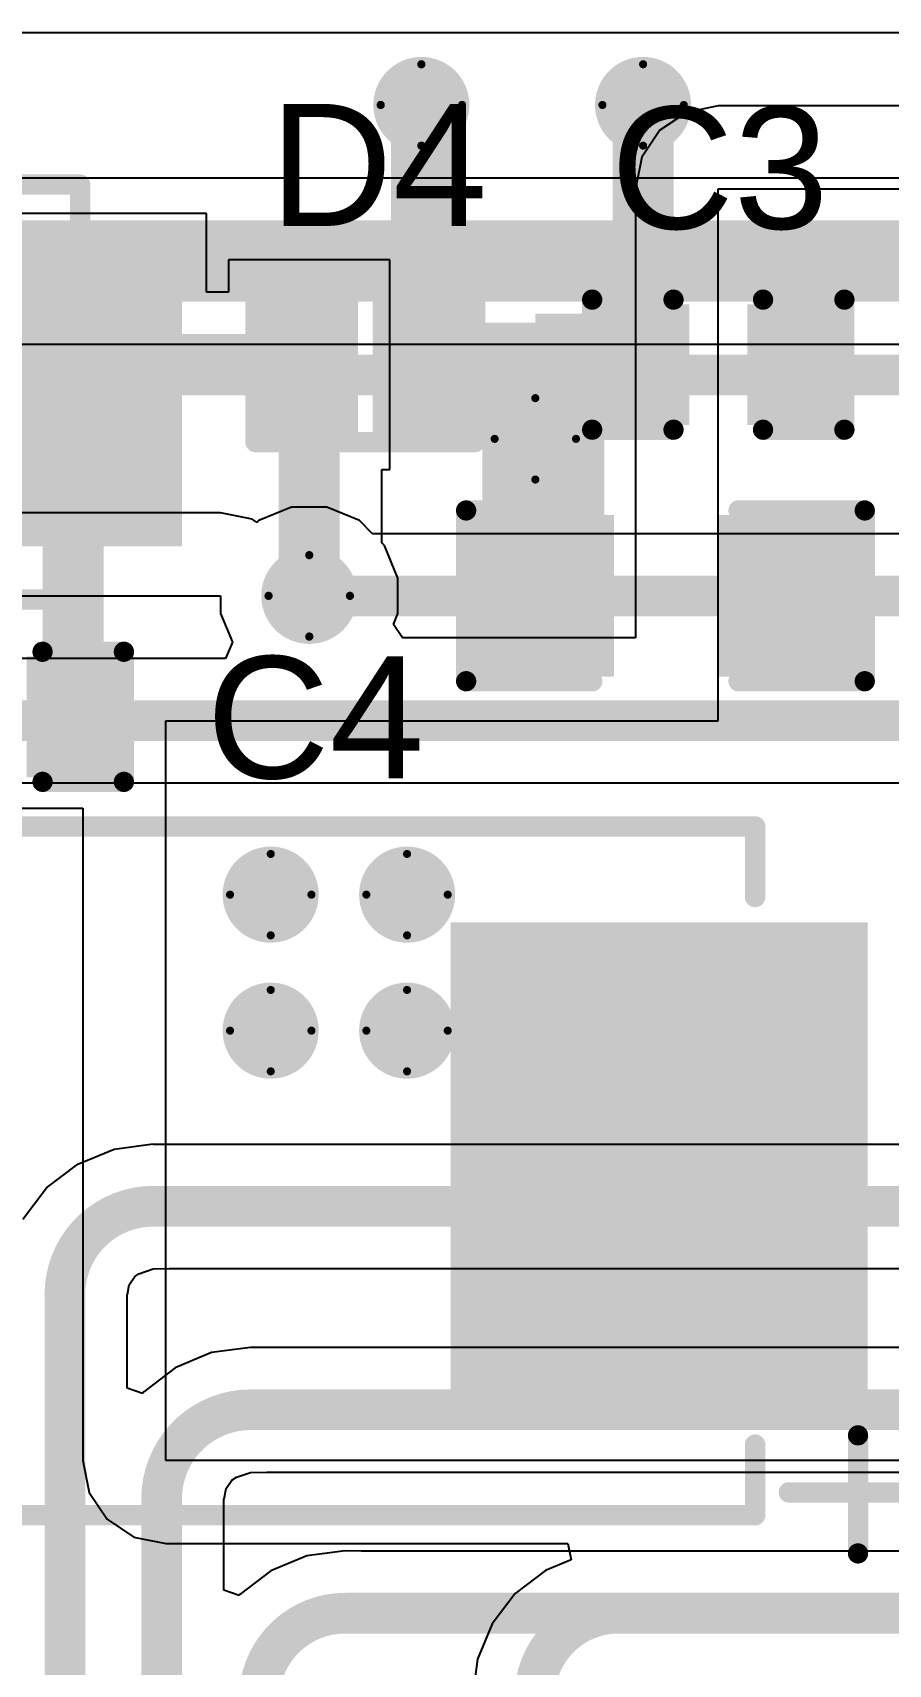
# Model space of a CAD drawing. Header units: inches. Extents: x -4 to 238, y -5 to 115.
# Drawn here: x 33.65 to 39, y 38.74 to 48.92 of the extents above; entities that cross this region are included whole.
import ezdxf

# ---------------------------------------------------------------- set-up
doc = ezdxf.new("R2010")
doc.units = ezdxf.units.IN
for name, color, linetype in [('Bottom Layer', 5, 'Continuous'), ('Drill Drawing', 1, 'Continuous'), ('Mechanical 13', 56, 'Continuous'), ('Top Layer', 1, 'Continuous'), ('Top Overlay', 2, 'Continuous'), ('Top Paste', 8, 'Continuous'), ('Top Solder', 216, 'Continuous'), ('Via Holes', 16, 'Continuous')]:
    doc.layers.add(name, color=color, linetype=linetype)
doc.styles.add('Arial', font='', dxfattribs={"height": 0.2})
doc.styles.get('Arial').set_extended_font_data('Arial')

# ---------------------------------------------------------------- blocks, each defined once
blk = doc.blocks.new('B3U_1000P_22')
at = {"layer": 'Top Layer'}
for points in [[(-2.11, 0.86), (-1.29, 0.86), (-1.29, -0.86), (-2.11, -0.86)], [(1.29, 0.86), (2.11, 0.86), (2.11, -0.86), (1.29, -0.86)]]:
    blk.add_hatch(color=1, dxfattribs=at).paths.add_polyline_path(points)
at = {"layer": 'Top Paste'}
for points in [[(-2.11, 0.86), (-1.29, 0.86), (-1.29, -0.86), (-2.11, -0.86)], [(1.29, 0.86), (2.11, 0.86), (2.11, -0.86), (1.29, -0.86)]]:
    blk.add_hatch(color=8, dxfattribs=at).paths.add_polyline_path(points)
at = {"layer": 'Top Solder'}
for points in [[(-2.212, 0.962), (-1.188, 0.962), (-1.188, -0.962), (-2.212, -0.962)], [(1.188, 0.962), (2.212, 0.962), (2.212, -0.962), (1.188, -0.962)]]:
    blk.add_hatch(color=216, dxfattribs=at).paths.add_polyline_path(points)
at = {"layer": 'Top Overlay', "const_width": 0.127}
for points in [[(-1.575, 1.295), (-1.575, 1.016)], [(1.575, 1.295), (-1.575, 1.295)], [(1.575, 1.295), (1.575, 1.016)], [(-1.575, -1.016), (-1.575, -1.295)], [(1.575, -1.295), (1.575, -1.016)], [(1.575, -1.295), (-1.575, -1.295)]]:
    blk.add_lwpolyline(points, dxfattribs=at)
at = {"layer": 'Top Overlay'}
for points, const_width in [([(-1.607, 1.295, 1), (-1.543, 1.295, 1)], 0.0635), ([(-1.607, 1.295, 1), (-1.543, 1.295, 1)], 0.0635), ([(1.543, 1.295, 1), (1.607, 1.295, 1)], 0.0635), ([(1.543, 1.295, 1), (1.607, 1.295, 1)], 0.0635), ([(-1.607, 1.016, 1), (-1.543, 1.016, 1)], 0.0635), ([(1.543, 1.016, 1), (1.607, 1.016, 1)], 0.0635), ([(0.641, 0, 1), (-0.641, 0, 1)], 0.254), ([(-0.705, 0, 1), (-0.578, 0, 1)], 0.127), ([(0.578, 0, 1), (0.705, 0, 1)], 0.127), ([(-1.607, -1.016, 1), (-1.543, -1.016, 1)], 0.0635), ([(1.543, -1.016, 1), (1.607, -1.016, 1)], 0.0635), ([(-1.607, -1.295, 1), (-1.543, -1.295, 1)], 0.0635), ([(-1.607, -1.295, 1), (-1.543, -1.295, 1)], 0.0635), ([(1.543, -1.295, 1), (1.607, -1.295, 1)], 0.0635), ([(1.543, -1.295, 1), (1.607, -1.295, 1)], 0.0635)]:
    blk.add_lwpolyline(points, format="xyb", close=True, dxfattribs=dict(at, const_width=const_width))
blk = doc.blocks.new('SOD_882_B__D___________71')
at = {"layer": 'Top Layer'}
for points in [[(-0.1, -0.4), (-0.6, -0.4), (-0.6, 0.4), (-0.1, 0.4)], [(0.6, -0.4), (0.1, -0.4), (0.1, 0.4), (0.6, 0.4)]]:
    blk.add_hatch(color=1, dxfattribs=at).paths.add_polyline_path(points)
at = {"layer": 'Top Paste'}
for points in [[(-0.1, -0.4), (-0.6, -0.4), (-0.6, 0.4), (-0.1, 0.4)], [(0.6, -0.4), (0.1, -0.4), (0.1, 0.4), (0.6, 0.4)]]:
    blk.add_hatch(color=8, dxfattribs=at).paths.add_polyline_path(points)
at = {"layer": 'Top Solder'}
for points in [[(-0.045, -0.455), (-0.655, -0.455), (-0.655, 0.455), (-0.045, 0.455)], [(0.655, -0.455), (0.045, -0.455), (0.045, 0.455), (0.655, 0.455)]]:
    blk.add_hatch(color=216, dxfattribs=at).paths.add_polyline_path(points)
at = {"layer": 'Top Overlay', "const_width": 0.127}
for points in [[(-0.686, 0.483), (-0.686, -0.483)], [(0.686, 0.483), (-0.686, 0.483)], [(0.686, 0.483), (0.686, -0.483)], [(0.686, -0.483), (-0.686, -0.483)]]:
    blk.add_lwpolyline(points, dxfattribs=at)
at = {"layer": 'Top Overlay', "const_width": 0.0635}
for points in [[(-0.718, 0.483, 1), (-0.654, 0.483, 1)], [(-0.718, 0.483, 1), (-0.654, 0.483, 1)], [(0.654, 0.483, 1), (0.718, 0.483, 1)], [(0.654, 0.483, 1), (0.718, 0.483, 1)], [(-0.718, -0.483, 1), (-0.654, -0.483, 1)], [(-0.718, -0.483, 1), (-0.654, -0.483, 1)], [(0.654, -0.483, 1), (0.718, -0.483, 1)], [(0.654, -0.483, 1), (0.718, -0.483, 1)]]:
    blk.add_lwpolyline(points, format="xyb", close=True, dxfattribs=at)
blk = doc.blocks.new('C___0402_85')
at = {"layer": 'Top Layer'}
for points in [[(-0.699, -0.318), (-0.699, 0.318), (-0.241, 0.318), (-0.241, -0.318)], [(0.241, -0.318), (0.241, 0.318), (0.699, 0.318), (0.699, -0.318)]]:
    blk.add_hatch(color=1, dxfattribs=at).paths.add_polyline_path(points)
at = {"layer": 'Top Paste'}
for points in [[(-0.699, -0.318), (-0.699, 0.318), (-0.241, 0.318), (-0.241, -0.318)], [(0.241, -0.318), (0.241, 0.318), (0.699, 0.318), (0.699, -0.318)]]:
    blk.add_hatch(color=8, dxfattribs=at).paths.add_polyline_path(points)
at = {"layer": 'Top Solder'}
for points in [[(-0.759, -0.377), (-0.759, 0.377), (-0.181, 0.377), (-0.181, -0.377)], [(0.181, -0.377), (0.181, 0.377), (0.758, 0.377), (0.758, -0.377)]]:
    blk.add_hatch(color=216, dxfattribs=at).paths.add_polyline_path(points)
at = {"layer": 'Top Overlay', "const_width": 0.127}
for points in [[(-0.787, -0.406), (-0.787, 0.406)], [(-0.787, 0.406), (-0.279, 0.406)], [(0.279, 0.406), (0.787, 0.406)], [(0.787, -0.406), (0.787, 0.406)], [(-0.787, -0.406), (-0.279, -0.406)], [(0.279, -0.406), (0.787, -0.406)]]:
    blk.add_lwpolyline(points, dxfattribs=at)
at = {"layer": 'Top Overlay', "const_width": 0.0635}
for points in [[(-0.819, 0.406, 1), (-0.756, 0.406, 1)], [(-0.819, 0.406, 1), (-0.756, 0.406, 1)], [(-0.311, 0.406, 1), (-0.248, 0.406, 1)], [(0.248, 0.406, 1), (0.311, 0.406, 1)], [(0.756, 0.406, 1), (0.819, 0.406, 1)], [(0.756, 0.406, 1), (0.819, 0.406, 1)], [(-0.819, -0.406, 1), (-0.756, -0.406, 1)], [(-0.819, -0.406, 1), (-0.756, -0.406, 1)], [(-0.311, -0.406, 1), (-0.248, -0.406, 1)], [(0.248, -0.406, 1), (0.311, -0.406, 1)], [(0.756, -0.406, 1), (0.819, -0.406, 1)], [(0.756, -0.406, 1), (0.819, -0.406, 1)]]:
    blk.add_lwpolyline(points, format="xyb", close=True, dxfattribs=at)
blk = doc.blocks.new('C___0603_86')
at = {"layer": 'Top Layer'}
for points in [[(-0.381, 0.445), (-0.381, -0.445), (-1.143, -0.445), (-1.143, 0.445)], [(1.143, 0.445), (1.143, -0.445), (0.381, -0.445), (0.381, 0.445)]]:
    blk.add_hatch(color=1, dxfattribs=at).paths.add_polyline_path(points)
at = {"layer": 'Top Paste'}
for points in [[(-0.381, 0.445), (-0.381, -0.445), (-1.143, -0.445), (-1.143, 0.445)], [(1.143, 0.445), (1.143, -0.445), (0.381, -0.445), (0.381, 0.445)]]:
    blk.add_hatch(color=8, dxfattribs=at).paths.add_polyline_path(points)
at = {"layer": 'Top Solder'}
for points in [[(-0.321, 0.504), (-0.321, -0.504), (-1.203, -0.504), (-1.203, 0.504)], [(1.203, 0.504), (1.203, -0.504), (0.321, -0.504), (0.321, 0.504)]]:
    blk.add_hatch(color=216, dxfattribs=at).paths.add_polyline_path(points)
at = {"layer": 'Top Overlay', "const_width": 0.127}
for points in [[(-1.245, 0.533), (-0.457, 0.533)], [(-1.245, -0.533), (-1.245, 0.533)], [(0.457, 0.533), (1.245, 0.533)], [(1.245, -0.533), (1.245, 0.533)], [(-1.245, -0.533), (-0.457, -0.533)], [(0.457, -0.533), (1.245, -0.533)]]:
    blk.add_lwpolyline(points, dxfattribs=at)
at = {"layer": 'Top Overlay', "const_width": 0.0635}
for points in [[(-1.276, 0.533, 1), (-1.213, 0.533, 1)], [(-1.276, 0.533, 1), (-1.213, 0.533, 1)], [(-0.489, 0.533, 1), (-0.425, 0.533, 1)], [(0.425, 0.533, 1), (0.489, 0.533, 1)], [(1.213, 0.533, 1), (1.276, 0.533, 1)], [(1.213, 0.533, 1), (1.276, 0.533, 1)], [(-1.276, -0.533, 1), (-1.213, -0.533, 1)], [(-1.276, -0.533, 1), (-1.213, -0.533, 1)], [(-0.489, -0.533, 1), (-0.425, -0.533, 1)], [(0.425, -0.533, 1), (0.489, -0.533, 1)], [(1.213, -0.533, 1), (1.276, -0.533, 1)], [(1.213, -0.533, 1), (1.276, -0.533, 1)]]:
    blk.add_lwpolyline(points, format="xyb", close=True, dxfattribs=at)
blk = doc.blocks.new('C___0402_87')
at = {"layer": 'Top Layer'}
for points in [[(-0.699, -0.318), (-0.699, 0.318), (-0.241, 0.318), (-0.241, -0.318)], [(0.241, -0.318), (0.241, 0.318), (0.699, 0.318), (0.699, -0.318)]]:
    blk.add_hatch(color=1, dxfattribs=at).paths.add_polyline_path(points)
at = {"layer": 'Top Paste'}
for points in [[(-0.699, -0.318), (-0.699, 0.318), (-0.241, 0.318), (-0.241, -0.318)], [(0.241, -0.318), (0.241, 0.318), (0.699, 0.318), (0.699, -0.318)]]:
    blk.add_hatch(color=8, dxfattribs=at).paths.add_polyline_path(points)
at = {"layer": 'Top Solder'}
for points in [[(-0.759, -0.377), (-0.759, 0.377), (-0.181, 0.377), (-0.181, -0.377)], [(0.181, -0.377), (0.181, 0.377), (0.758, 0.377), (0.758, -0.377)]]:
    blk.add_hatch(color=216, dxfattribs=at).paths.add_polyline_path(points)
at = {"layer": 'Top Overlay', "const_width": 0.127}
for points in [[(-0.787, -0.406), (-0.787, 0.406)], [(-0.787, 0.406), (-0.279, 0.406)], [(0.279, 0.406), (0.787, 0.406)], [(0.787, -0.406), (0.787, 0.406)], [(-0.787, -0.406), (-0.279, -0.406)], [(0.279, -0.406), (0.787, -0.406)]]:
    blk.add_lwpolyline(points, dxfattribs=at)
at = {"layer": 'Top Overlay', "const_width": 0.0635}
for points in [[(-0.819, 0.406, 1), (-0.756, 0.406, 1)], [(-0.819, 0.406, 1), (-0.756, 0.406, 1)], [(-0.311, 0.406, 1), (-0.248, 0.406, 1)], [(0.248, 0.406, 1), (0.311, 0.406, 1)], [(0.756, 0.406, 1), (0.819, 0.406, 1)], [(0.756, 0.406, 1), (0.819, 0.406, 1)], [(-0.819, -0.406, 1), (-0.756, -0.406, 1)], [(-0.819, -0.406, 1), (-0.756, -0.406, 1)], [(-0.311, -0.406, 1), (-0.248, -0.406, 1)], [(0.248, -0.406, 1), (0.311, -0.406, 1)], [(0.756, -0.406, 1), (0.819, -0.406, 1)], [(0.756, -0.406, 1), (0.819, -0.406, 1)]]:
    blk.add_lwpolyline(points, format="xyb", close=True, dxfattribs=at)
blk = doc.blocks.new('C____D_88')
at = {"layer": 'Top Layer'}
for points in [[(-4.25, 1.45), (-1.85, 1.45), (-1.85, -1.45), (-4.25, -1.45)], [(1.85, 1.45), (4.25, 1.45), (4.25, -1.45), (1.85, -1.45)]]:
    blk.add_hatch(color=1, dxfattribs=at).paths.add_polyline_path(points)
at = {"layer": 'Top Paste'}
for points in [[(-4.25, 1.45), (-1.85, 1.45), (-1.85, -1.45), (-4.25, -1.45)], [(1.85, 1.45), (4.25, 1.45), (4.25, -1.45), (1.85, -1.45)]]:
    blk.add_hatch(color=8, dxfattribs=at).paths.add_polyline_path(points)
at = {"layer": 'Top Solder'}
for points in [[(-4.352, 1.552), (-1.748, 1.552), (-1.748, -1.552), (-4.352, -1.552)], [(1.748, 1.552), (4.352, 1.552), (4.352, -1.552), (1.748, -1.552)]]:
    blk.add_hatch(color=216, dxfattribs=at).paths.add_polyline_path(points)
at = {"layer": 'Top Overlay', "const_width": 0.127}
for points in [[(-4.293, 2.388), (-4.293, 1.651)], [(3.65, 2.15), (-3.65, 2.15)], [(-3.65, 2.15), (-3.65, 1.709)], [(3.65, 2.15), (3.65, 1.709)], [(-3.861, 2.007), (-4.699, 2.007)], [(-3.65, -2.15), (-3.65, -1.709)], [(3.65, -1.709), (3.65, -2.15)], [(3.65, -2.15), (-3.65, -2.15)]]:
    blk.add_lwpolyline(points, dxfattribs=at)
at = {"layer": 'Top Overlay', "const_width": 0.0635}
for points in [[(-4.324, 2.388, 1), (-4.261, 2.388, 1)], [(-3.682, 2.15, 1), (-3.618, 2.15, 1)], [(-3.682, 2.15, 1), (-3.618, 2.15, 1)], [(3.618, 2.15, 1), (3.682, 2.15, 1)], [(3.618, 2.15, 1), (3.682, 2.15, 1)], [(-4.731, 2.007, 1), (-4.667, 2.007, 1)], [(-3.893, 2.007, 1), (-3.829, 2.007, 1)], [(-3.682, 1.709, 1), (-3.618, 1.709, 1)], [(3.618, 1.709, 1), (3.682, 1.709, 1)], [(-4.324, 1.651, 1), (-4.261, 1.651, 1)], [(-3.682, -1.709, 1), (-3.618, -1.709, 1)], [(3.618, -1.709, 1), (3.682, -1.709, 1)], [(-3.682, -2.15, 1), (-3.618, -2.15, 1)], [(-3.682, -2.15, 1), (-3.618, -2.15, 1)], [(3.618, -2.15, 1), (3.682, -2.15, 1)], [(3.618, -2.15, 1), (3.682, -2.15, 1)]]:
    blk.add_lwpolyline(points, format="xyb", close=True, dxfattribs=at)

msp = doc.modelspace()

# ---------------------------------------------------------------- hatches: boundary and pattern name
at = {"layer": 'Bottom Layer'}
h = msp.add_hatch(color=5, dxfattribs=at)
edge = h.paths.add_edge_path()
edge.add_arc((36.081, 48.472), 0.3, 0, 360)
h = msp.add_hatch(color=5, dxfattribs=at)
edge = h.paths.add_edge_path()
edge.add_arc((37.465, 48.472), 0.3, 0, 360)
h = msp.add_hatch(color=5, dxfattribs=at)
edge = h.paths.add_edge_path()
edge.add_arc((36.792, 46.388), 0.3, 0, 360)
h = msp.add_hatch(color=5, dxfattribs=at)
edge = h.paths.add_edge_path()
edge.add_arc((35.381, 45.408), 0.3, 0, 360)
h = msp.add_hatch(color=5, dxfattribs=at)
edge = h.paths.add_edge_path()
edge.add_arc((35.14, 43.543), 0.3, 0, 360)
h = msp.add_hatch(color=5, dxfattribs=at)
edge = h.paths.add_edge_path()
edge.add_arc((35.992, 43.543), 0.3, 0, 360)
h = msp.add_hatch(color=5, dxfattribs=at)
edge = h.paths.add_edge_path()
edge.add_arc((35.14, 42.694), 0.3, 0, 360)
h = msp.add_hatch(color=5, dxfattribs=at)
edge = h.paths.add_edge_path()
edge.add_arc((35.992, 42.694), 0.3, 0, 360)
at = {"layer": 'Top Layer'}
h = msp.add_hatch(color=1, dxfattribs=at)
edge = h.paths.add_edge_path()
edge.add_arc((36.081, 48.472), 0.3, 0, 360)
h = msp.add_hatch(color=1, dxfattribs=at)
edge = h.paths.add_edge_path()
edge.add_arc((37.465, 48.472), 0.3, 0, 360)
for points in [[(36.792, 46.534), (37.694, 46.534), (37.694, 47.169), (36.792, 47.169)], [(36.462, 44.963), (37.224, 44.963), (37.224, 47.114), (36.462, 47.114)]]:
    msp.add_hatch(color=1, dxfattribs=at).paths.add_polyline_path(points)
h = msp.add_hatch(color=1, dxfattribs=at)
edge = h.paths.add_edge_path()
edge.add_arc((36.792, 46.388), 0.3, 0, 360)
h = msp.add_hatch(color=1, dxfattribs=at)
edge = h.paths.add_edge_path()
edge.add_arc((35.381, 45.408), 0.3, 0, 360)
h = msp.add_hatch(color=1, dxfattribs=at)
edge = h.paths.add_edge_path()
edge.add_arc((35.14, 43.543), 0.3, 0, 360)
h = msp.add_hatch(color=1, dxfattribs=at)
edge = h.paths.add_edge_path()
edge.add_arc((35.992, 43.543), 0.3, 0, 360)
h = msp.add_hatch(color=1, dxfattribs=at)
edge = h.paths.add_edge_path()
edge.add_arc((35.14, 42.694), 0.3, 0, 360)
h = msp.add_hatch(color=1, dxfattribs=at)
edge = h.paths.add_edge_path()
edge.add_arc((35.992, 42.694), 0.3, 0, 360)
at = {"layer": 'Via Holes'}
h = msp.add_hatch(color=7, dxfattribs=at)
edge = h.paths.add_edge_path()
edge.add_arc((36.081, 48.472), 0.15, 0, 360)
h = msp.add_hatch(color=7, dxfattribs=at)
edge = h.paths.add_edge_path()
edge.add_arc((37.465, 48.472), 0.15, 0, 360)
h = msp.add_hatch(color=7, dxfattribs=at)
edge = h.paths.add_edge_path()
edge.add_arc((36.792, 46.388), 0.15, 0, 360)
h = msp.add_hatch(color=7, dxfattribs=at)
edge = h.paths.add_edge_path()
edge.add_arc((35.381, 45.408), 0.15, 0, 360)
h = msp.add_hatch(color=7, dxfattribs=at)
edge = h.paths.add_edge_path()
edge.add_arc((35.14, 43.543), 0.15, 0, 360)
h = msp.add_hatch(color=7, dxfattribs=at)
edge = h.paths.add_edge_path()
edge.add_arc((35.992, 43.543), 0.15, 0, 360)
h = msp.add_hatch(color=7, dxfattribs=at)
edge = h.paths.add_edge_path()
edge.add_arc((35.14, 42.694), 0.15, 0, 360)
h = msp.add_hatch(color=7, dxfattribs=at)
edge = h.paths.add_edge_path()
edge.add_arc((35.992, 42.694), 0.15, 0, 360)

# ---------------------------------------------------------------- linework, layer by layer
at = {"layer": 'Bottom Layer'}
for p, q in [((26.924, 48.924), (41.709, 48.924)), ((39.296, 48.016), (18.03, 48.016)), ((18.03, 46.98), (39.228, 46.98)), ((35.271, 45.962), (35.067, 45.878)), ((35.491, 45.962), (35.271, 45.962)), ((35.695, 45.878), (35.491, 45.962)), ((34.827, 45.926), (30.265, 45.926)), ((35.025, 45.886), (34.827, 45.926)), ((35.056, 45.866), (35.025, 45.886)), ((35.067, 45.878), (35.056, 45.866)), ((35.776, 45.796), (35.695, 45.878)), ((43.547, 45.796), (35.776, 45.796)), ((30.265, 45.408), (34.827, 45.408)), ((34.827, 45.408), (34.827, 45.298)), ((34.827, 45.298), (34.902, 45.118)), ((34.902, 45.118), (34.857, 45.016)), ((34.857, 45.016), (30.265, 45.016)), ((56.196, 44.239), (30.265, 44.239)), ((34.162, 41.955), (34.406, 41.987)), ((34.406, 41.987), (34.406, 41.986)), ((34.406, 41.986), (47.092, 41.986)), ((33.741, 41.712), (33.936, 41.861)), ((33.936, 41.861), (34.162, 41.955)), ((33.592, 41.517), (33.741, 41.712)), ((34.257, 41.108), (34.292, 41.16)), ((34.292, 41.16), (34.317, 41.177)), ((34.317, 41.177), (34.406, 41.207)), ((34.406, 41.207), (34.507, 41.209)), ((34.406, 41.207), (34.406, 41.207)), ((34.507, 41.209), (57.943, 41.209)), ((34.243, 40.463), (34.243, 41.047)), ((34.243, 41.047), (34.245, 41.047)), ((34.245, 41.047), (34.257, 41.108)), ((34.77, 40.685), (34.543, 40.59)), ((35.015, 40.717), (34.77, 40.685)), ((35.015, 40.716), (35.015, 40.717)), ((57.943, 40.716), (35.015, 40.716)), ((34.543, 40.59), (34.347, 40.44)), ((34.339, 40.43), (34.243, 40.463)), ((34.347, 40.44), (34.339, 40.43)), ((34.926, 39.907), (35.015, 39.937)), ((35.015, 39.937), (35.116, 39.939)), ((35.015, 39.937), (35.015, 39.937)), ((35.116, 39.939), (57.943, 39.939)), ((34.85, 39.772), (34.862, 39.836)), ((34.862, 39.836), (34.898, 39.889)), ((34.898, 39.889), (34.926, 39.907)), ((34.848, 39.201), (34.848, 39.772)), ((34.848, 39.772), (34.85, 39.772)), ((35.605, 39.447), (35.365, 39.415)), ((35.706, 39.446), (35.605, 39.447)), ((35.605, 39.447), (35.605, 39.447)), ((57.943, 39.446), (35.706, 39.446)), ((35.142, 39.323), (34.95, 39.176)), ((35.365, 39.415), (35.142, 39.323)), ((34.944, 39.168), (34.848, 39.201)), ((34.95, 39.176), (34.944, 39.168))]:
    msp.add_line(p, q, dxfattribs=at)
for points, const_width in [([(18.03, 47.498), (40.435, 47.498)], 0.508), ([(35.381, 45.408), (43.942, 45.408)], 0.254), ([(17.061, 44.628), (56.591, 44.628)], 0.254), ([(34.406, 41.598), (58.338, 41.598)], 0.254), ([(33.855, 29.305), (33.855, 41.047)], 0.254), ([(35.015, 40.328), (58.338, 40.328)], 0.254), ([(34.459, 30.601), (34.459, 39.772)], 0.254), ([(35.605, 39.058), (58.338, 39.058)], 0.254)]:
    msp.add_lwpolyline(points, dxfattribs=dict(at, const_width=const_width))
at = {"layer": 'Bottom Layer', "const_width": 0.127}
for points in [[(35.318, 45.408, 1), (35.445, 45.408, 1)], [(34.342, 41.598, 1), (34.469, 41.598, 1)], [(34.342, 41.598, 1), (34.469, 41.598, 1)], [(33.791, 41.047, 1), (33.918, 41.047, 1)], [(33.791, 41.047, 1), (33.918, 41.047, 1)], [(34.951, 40.328, 1), (35.078, 40.328, 1)], [(34.951, 40.328, 1), (35.078, 40.328, 1)], [(34.396, 39.772, 1), (34.523, 39.772, 1)], [(34.396, 39.772, 1), (34.523, 39.772, 1)], [(35.541, 39.058, 1), (35.668, 39.058, 1)], [(35.541, 39.058, 1), (35.668, 39.058, 1)]]:
    msp.add_lwpolyline(points, format="xyb", close=True, dxfattribs=at)
at = {"layer": 'Bottom Layer', "const_width": 0.254}
for points in [[(33.855, 41.047, -0.414214), (34.406, 41.598)], [(34.459, 39.772, -0.414214), (35.015, 40.328)], [(35.068, 38.521, -0.414214), (35.605, 39.058)]]:
    msp.add_lwpolyline(points, format="xyb", dxfattribs=at)
at = {"layer": 'Drill Drawing', "const_width": 0.0508}
for points in [[(35.827, 48.472), (36.081, 48.726)], [(36.081, 48.726), (36.335, 48.472)], [(37.211, 48.472), (37.465, 48.726)], [(37.465, 48.726), (37.719, 48.472)], [(35.827, 48.472), (36.081, 48.218)], [(36.081, 48.218), (36.335, 48.472)], [(37.211, 48.472), (37.465, 48.218)], [(37.465, 48.218), (37.719, 48.472)], [(36.538, 46.388), (36.792, 46.642)], [(36.792, 46.642), (37.046, 46.388)], [(36.538, 46.388), (36.792, 46.134)], [(36.792, 46.134), (37.046, 46.388)], [(35.127, 45.408), (35.381, 45.662)], [(35.381, 45.662), (35.635, 45.408)], [(35.127, 45.408), (35.381, 45.154)], [(35.381, 45.154), (35.635, 45.408)], [(34.886, 43.543), (35.14, 43.797)], [(35.14, 43.797), (35.394, 43.543)], [(35.738, 43.543), (35.992, 43.797)], [(35.992, 43.797), (36.246, 43.543)], [(34.886, 43.543), (35.14, 43.289)], [(35.14, 43.289), (35.394, 43.543)], [(35.738, 43.543), (35.992, 43.289)], [(35.992, 43.289), (36.246, 43.543)], [(34.886, 42.694), (35.14, 42.948)], [(35.14, 42.948), (35.394, 42.694)], [(35.738, 42.694), (35.992, 42.948)], [(35.992, 42.948), (36.246, 42.694)], [(34.886, 42.694), (35.14, 42.44)], [(35.14, 42.44), (35.394, 42.694)], [(35.738, 42.694), (35.992, 42.44)], [(35.992, 42.44), (36.246, 42.694)]]:
    msp.add_lwpolyline(points, dxfattribs=at)
at = {"layer": 'Drill Drawing', "const_width": 0.0254}
for points in [[(36.068, 48.726, 1), (36.094, 48.726, 1)], [(36.068, 48.726, 1), (36.094, 48.726, 1)], [(37.453, 48.726, 1), (37.478, 48.726, 1)], [(37.453, 48.726, 1), (37.478, 48.726, 1)], [(35.814, 48.472, 1), (35.84, 48.472, 1)], [(35.814, 48.472, 1), (35.84, 48.472, 1)], [(36.322, 48.472, 1), (36.348, 48.472, 1)], [(36.322, 48.472, 1), (36.348, 48.472, 1)], [(37.199, 48.472, 1), (37.224, 48.472, 1)], [(37.199, 48.472, 1), (37.224, 48.472, 1)], [(37.707, 48.472, 1), (37.732, 48.472, 1)], [(37.707, 48.472, 1), (37.732, 48.472, 1)], [(36.068, 48.218, 1), (36.094, 48.218, 1)], [(36.068, 48.218, 1), (36.094, 48.218, 1)], [(37.453, 48.218, 1), (37.478, 48.218, 1)], [(37.453, 48.218, 1), (37.478, 48.218, 1)], [(36.78, 46.642, 1), (36.805, 46.642, 1)], [(36.78, 46.642, 1), (36.805, 46.642, 1)], [(36.526, 46.388, 1), (36.551, 46.388, 1)], [(36.526, 46.388, 1), (36.551, 46.388, 1)], [(37.034, 46.388, 1), (37.059, 46.388, 1)], [(37.034, 46.388, 1), (37.059, 46.388, 1)], [(36.78, 46.134, 1), (36.805, 46.134, 1)], [(36.78, 46.134, 1), (36.805, 46.134, 1)], [(35.368, 45.662, 1), (35.394, 45.662, 1)], [(35.368, 45.662, 1), (35.394, 45.662, 1)], [(35.114, 45.408, 1), (35.14, 45.408, 1)], [(35.114, 45.408, 1), (35.14, 45.408, 1)], [(35.622, 45.408, 1), (35.648, 45.408, 1)], [(35.622, 45.408, 1), (35.648, 45.408, 1)], [(35.368, 45.154, 1), (35.394, 45.154, 1)], [(35.368, 45.154, 1), (35.394, 45.154, 1)], [(35.128, 43.797, 1), (35.153, 43.797, 1)], [(35.128, 43.797, 1), (35.153, 43.797, 1)], [(35.979, 43.797, 1), (36.004, 43.797, 1)], [(35.979, 43.797, 1), (36.004, 43.797, 1)], [(34.874, 43.543, 1), (34.899, 43.543, 1)], [(34.874, 43.543, 1), (34.899, 43.543, 1)], [(35.382, 43.543, 1), (35.407, 43.543, 1)], [(35.382, 43.543, 1), (35.407, 43.543, 1)], [(35.725, 43.543, 1), (35.75, 43.543, 1)], [(35.725, 43.543, 1), (35.75, 43.543, 1)], [(36.233, 43.543, 1), (36.258, 43.543, 1)], [(36.233, 43.543, 1), (36.258, 43.543, 1)], [(35.128, 43.289, 1), (35.153, 43.289, 1)], [(35.128, 43.289, 1), (35.153, 43.289, 1)], [(35.979, 43.289, 1), (36.004, 43.289, 1)], [(35.979, 43.289, 1), (36.004, 43.289, 1)], [(35.128, 42.948, 1), (35.153, 42.948, 1)], [(35.128, 42.948, 1), (35.153, 42.948, 1)], [(35.979, 42.948, 1), (36.004, 42.948, 1)], [(35.979, 42.948, 1), (36.004, 42.948, 1)], [(34.874, 42.694, 1), (34.899, 42.694, 1)], [(34.874, 42.694, 1), (34.899, 42.694, 1)], [(35.382, 42.694, 1), (35.407, 42.694, 1)], [(35.382, 42.694, 1), (35.407, 42.694, 1)], [(35.725, 42.694, 1), (35.75, 42.694, 1)], [(35.725, 42.694, 1), (35.75, 42.694, 1)], [(36.233, 42.694, 1), (36.258, 42.694, 1)], [(36.233, 42.694, 1), (36.258, 42.694, 1)], [(35.128, 42.44, 1), (35.153, 42.44, 1)], [(35.128, 42.44, 1), (35.153, 42.44, 1)], [(35.979, 42.44, 1), (36.004, 42.44, 1)], [(35.979, 42.44, 1), (36.004, 42.44, 1)]]:
    msp.add_lwpolyline(points, format="xyb", close=True, dxfattribs=at)
at = {"layer": 'Mechanical 13', "const_width": 0.254}
msp.add_lwpolyline([(-1.727, 46.786), (58.273, 46.786)], dxfattribs=at)
at = {"layer": 'Top Layer'}
for p, q in [((26.924, 48.924), (41.709, 48.924)), ((37.737, 48.426), (37.569, 48.314)), ((37.935, 48.466), (37.737, 48.426)), ((41.148, 48.466), (37.935, 48.466)), ((37.569, 48.314), (37.457, 48.146)), ((37.457, 48.146), (37.417, 47.948)), ((37.417, 47.948), (37.417, 46.28)), ((37.935, 46.28), (37.935, 47.948)), ((37.935, 47.948), (41.148, 47.948)), ((34.739, 47.794), (33.411, 47.794)), ((34.739, 47.304), (34.739, 47.794)), ((35.885, 47.505), (34.877, 47.505)), ((34.877, 47.505), (34.877, 47.304)), ((35.885, 46.197), (35.885, 47.505)), ((34.877, 47.304), (34.739, 47.304)), ((37.417, 46.28), (37.417, 45.146)), ((37.935, 44.628), (37.935, 46.28)), ((35.834, 45.738), (35.834, 46.197)), ((35.834, 46.197), (35.885, 46.197)), ((35.851, 45.722), (35.834, 45.738)), ((35.935, 45.518), (35.851, 45.722)), ((35.935, 45.298), (35.935, 45.518)), ((35.907, 45.23), (35.935, 45.298)), ((35.964, 45.146), (35.907, 45.23)), ((37.417, 45.146), (35.964, 45.146)), ((34.485, 40.01), (34.485, 44.628)), ((34.485, 44.628), (37.935, 44.628)), ((33.424, 44.082), (33.967, 44.082)), ((33.967, 44.082), (33.967, 40.01)), ((33.967, 40.01), (34.006, 39.812)), ((39.917, 40.01), (34.485, 40.01)), ((34.006, 39.812), (34.118, 39.644)), ((34.118, 39.644), (34.286, 39.532)), ((34.286, 39.532), (34.485, 39.493)), ((34.485, 39.493), (36.996, 39.493)), ((36.996, 39.493), (37.016, 39.391)), ((36.856, 39.325), (36.667, 39.18)), ((37.016, 39.391), (36.856, 39.325)), ((36.667, 39.18), (36.522, 38.991)), ((36.522, 38.991), (36.431, 38.771)), ((36.431, 38.771), (36.4, 38.535))]:
    msp.add_line(p, q, dxfattribs=at)
for points, const_width in [([(36.081, 46.851), (36.081, 48.472)], 0.381), ([(37.465, 46.851), (37.465, 48.472)], 0.381), ([(34.5, 46.851), (35.381, 46.851)], 0.381), ([(35.381, 45.408), (35.381, 46.851)], 0.381), ([(33.906, 46.426), (34.075, 46.426)], 0.381), ([(33.906, 44.653), (33.906, 46.426)], 0.381), ([(36.792, 45.408), (36.792, 46.388)], 0.381), ([(37.312, 39.058), (42.27, 39.058)], 0.254)]:
    msp.add_lwpolyline(points, dxfattribs=dict(at, const_width=const_width))
for points, const_width in [([(35.986, 48.472, 1), (36.176, 48.472, 1)], 0.191), ([(37.37, 48.472, 1), (37.561, 48.472, 1)], 0.191), ([(34.404, 46.851, 1), (34.595, 46.851, 1)], 0.191), ([(34.404, 46.851, 1), (34.595, 46.851, 1)], 0.191), ([(35.286, 46.851, 1), (35.476, 46.851, 1)], 0.191), ([(35.286, 46.851, 1), (35.476, 46.851, 1)], 0.191), ([(35.986, 46.851, 1), (36.176, 46.851, 1)], 0.191), ([(37.37, 46.851, 1), (37.561, 46.851, 1)], 0.191), ([(33.811, 46.426, 1), (34.001, 46.426, 1)], 0.191), ([(33.811, 46.426, 1), (34.001, 46.426, 1)], 0.191), ([(33.979, 46.426, 1), (34.17, 46.426, 1)], 0.191), ([(33.979, 46.426, 1), (34.17, 46.426, 1)], 0.191), ([(36.697, 46.388, 1), (36.888, 46.388, 1)], 0.191), ([(36.709, 46.426, 1), (36.9, 46.426, 1)], 0.191), ([(36.748, 46.388, 1), (36.938, 46.388, 1)], 0.191), ([(35.286, 45.408, 1), (35.476, 45.408, 1)], 0.191), ([(36.697, 45.408, 1), (36.888, 45.408, 1)], 0.191), ([(33.811, 44.653, 1), (34.001, 44.653, 1)], 0.191), ([(37.248, 39.058, 1), (37.375, 39.058, 1)], 0.127), ([(37.248, 39.058, 1), (37.375, 39.058, 1)], 0.127)]:
    msp.add_lwpolyline(points, format="xyb", close=True, dxfattribs=dict(at, const_width=const_width))
for points, const_width in [([(34.075, 46.426, -0.414214), (34.5, 46.851)], 0.381), ([(36.805, 46.426, -0.414214), (36.843, 46.388)], 0.381), ([(36.789, 38.535, -0.414214), (37.312, 39.058)], 0.254)]:
    msp.add_lwpolyline(points, format="xyb", dxfattribs=dict(at, const_width=const_width))

# ---------------------------------------------------------------- block references
at = {"rotation": 180}
for name, p in [('B3U_1000P_22', (32.375, 46.68)), ('SOD_882_B__D___________71', (35.731, 46.851)), ('C____D_88', (34.515, 41.819))]:
    msp.add_blockref(name, p, dxfattribs=at)
for name, p in [('C___0402_87', (37.935, 46.851)), ('C___0603_86', (37.605, 45.408)), ('C___0402_85', (33.436, 44.653))]:
    msp.add_blockref(name, p)

# ---------------------------------------------------------------- texts
at = {"layer": 'Top Overlay', "style": 'Arial'}
for s, p in [('D4', (35.133, 47.717)), ('C3', (37.263, 47.699)), ('C4', (34.739, 44.269))]:
    msp.add_text(s, height=0.762, dxfattribs=at).set_placement(p)

doc.saveas('drawing.dxf')
